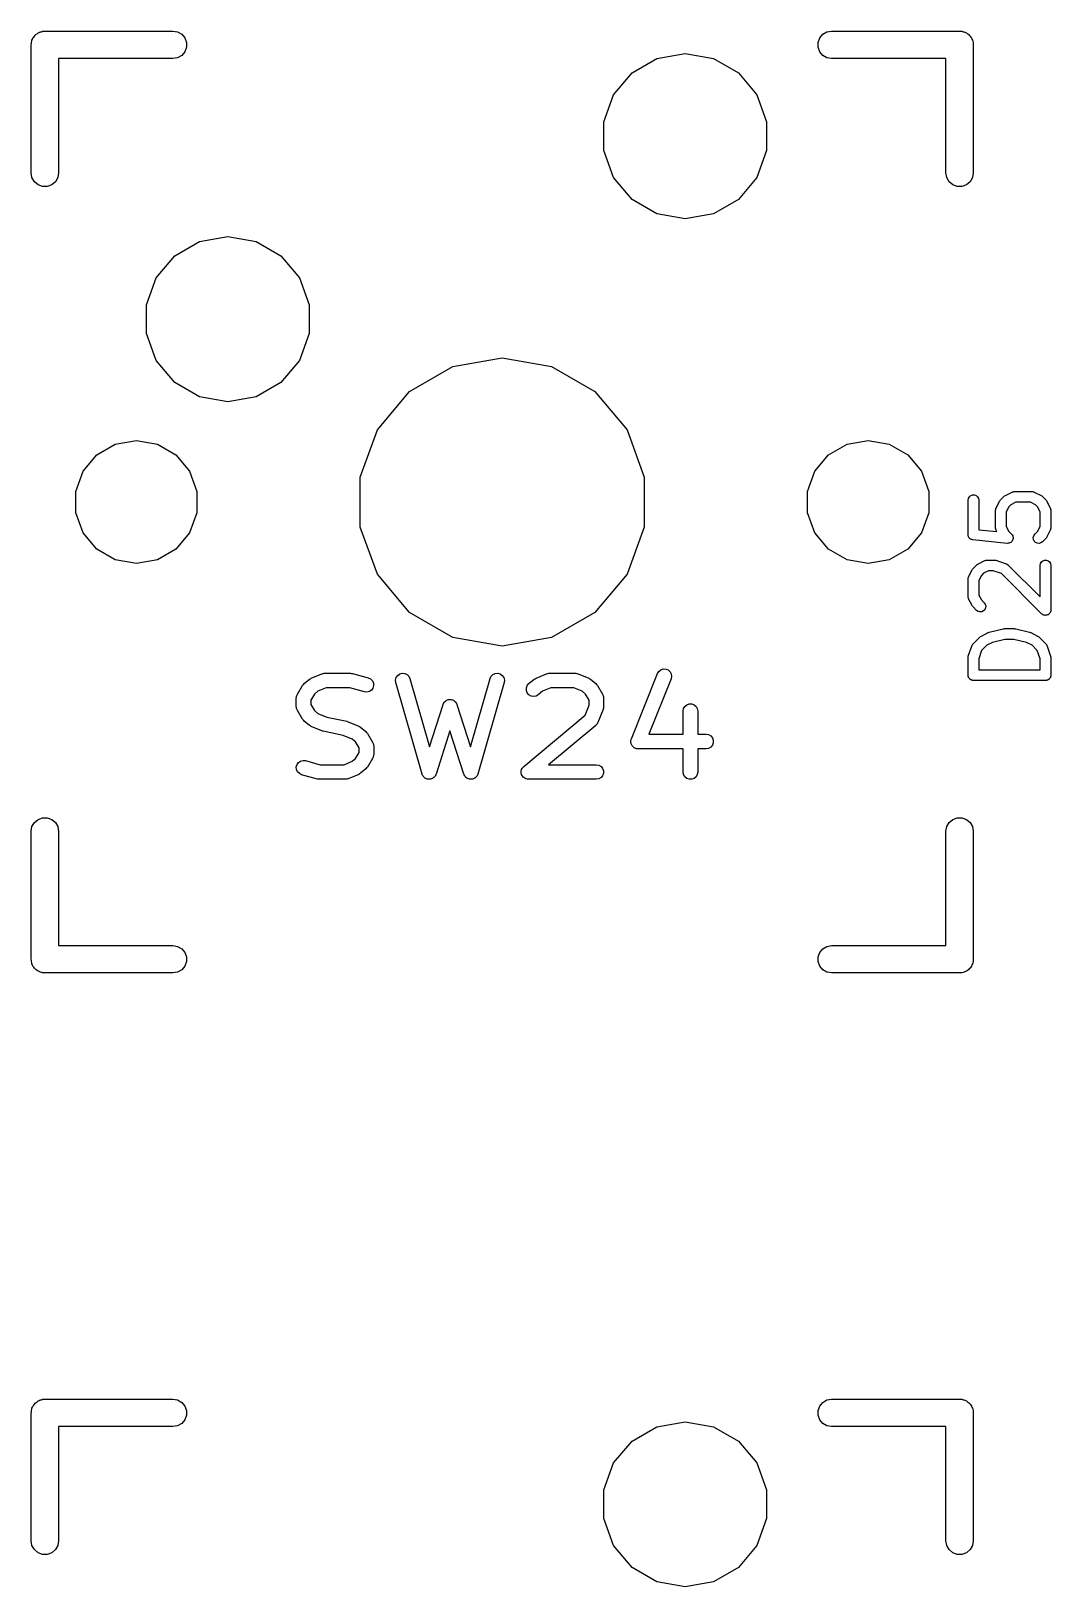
# Model space of a CAD drawing. Extents: x 37 to 154, y -133 to -20.
# Drawn here: x 119.46 to 133.62, y -103.07 to -81.46 of the extents above; entities that cross this region are included whole.
import ezdxf

# ---------------------------------------------------------------- set-up
doc = ezdxf.new("R2010")
doc.units = 0
doc.header["$MEASUREMENT"] = 0
doc.layers.add('BLACK', color=7, linetype='CONTINUOUS')

msp = doc.modelspace()

# ---------------------------------------------------------------- linework, layer by layer
at = {"layer": 'Black'}
for p, q in [((119.634, -81.4624), (119.65, -81.4595)), ((119.65, -81.4595), (121.428, -81.4595)), ((121.428, -81.4595), (121.493, -81.471)), ((130.507, -81.471), (130.572, -81.4595)), ((130.572, -81.4595), (132.35, -81.4595)), ((132.35, -81.4595), (132.366, -81.4624)), ((119.459, -81.65), (119.462, -81.6336)), ((119.459, -83.428), (119.459, -81.65)), ((119.462, -81.6169), (119.468, -81.6013)), ((119.462, -81.6336), (119.462, -81.6169)), ((119.468, -81.6013), (119.471, -81.5848)), ((119.471, -81.5848), (119.479, -81.5704)), ((119.479, -81.5704), (119.485, -81.5547)), ((119.485, -81.5547), (119.496, -81.542)), ((119.496, -81.542), (119.504, -81.5275)), ((119.504, -81.5275), (119.517, -81.5168)), ((119.517, -81.5168), (119.528, -81.5041)), ((119.528, -81.5041), (119.542, -81.4957)), ((119.542, -81.4957), (119.555, -81.485)), ((119.555, -81.485), (119.57, -81.4793)), ((119.57, -81.4793), (119.585, -81.471)), ((119.585, -81.471), (119.601, -81.4681)), ((119.601, -81.4681), (119.617, -81.4624)), ((119.617, -81.4624), (119.634, -81.4624)), ((121.493, -81.471), (121.55, -81.5041)), ((121.55, -81.5041), (121.593, -81.5547)), ((121.593, -81.5547), (121.616, -81.6169)), ((121.616, -81.6169), (121.616, -81.6831)), ((130.384, -81.6169), (130.407, -81.5547)), ((130.384, -81.6831), (130.384, -81.6169)), ((130.407, -81.5547), (130.45, -81.5041)), ((130.45, -81.5041), (130.507, -81.471)), ((132.366, -81.4624), (132.383, -81.4624)), ((132.383, -81.4624), (132.399, -81.4681)), ((132.399, -81.4681), (132.415, -81.471)), ((132.415, -81.471), (132.43, -81.4793)), ((132.43, -81.4793), (132.445, -81.485)), ((132.445, -81.485), (132.458, -81.4957)), ((132.458, -81.4957), (132.472, -81.5041)), ((132.472, -81.5041), (132.483, -81.5168)), ((132.483, -81.5168), (132.496, -81.5275)), ((132.496, -81.5275), (132.504, -81.542)), ((132.504, -81.542), (132.515, -81.5547)), ((132.515, -81.5547), (132.521, -81.5704)), ((132.521, -81.5704), (132.529, -81.5848)), ((132.529, -81.5848), (132.532, -81.6013)), ((132.532, -81.6013), (132.538, -81.6169)), ((132.538, -81.6169), (132.538, -81.6336)), ((132.538, -81.6336), (132.54, -81.65)), ((132.54, -81.65), (132.54, -83.428)), ((121.428, -81.8405), (119.84, -81.8405)), ((119.84, -81.8405), (119.84, -83.428)), ((121.493, -81.829), (121.428, -81.8405)), ((121.55, -81.7959), (121.493, -81.829)), ((121.593, -81.7452), (121.55, -81.7959)), ((121.616, -81.6831), (121.593, -81.7452)), ((127.802, -82.0411), (128.148, -81.8418)), ((128.148, -81.8418), (128.54, -81.7726)), ((128.54, -81.7726), (128.932, -81.8418)), ((128.932, -81.8418), (129.278, -82.0411)), ((130.407, -81.7452), (130.384, -81.6831)), ((130.45, -81.7959), (130.407, -81.7452)), ((130.507, -81.829), (130.45, -81.7959)), ((130.572, -81.8405), (130.507, -81.829)), ((132.159, -81.8405), (130.572, -81.8405)), ((132.159, -83.428), (132.159, -81.8405)), ((127.546, -82.3463), (127.802, -82.0411)), ((129.278, -82.0411), (129.534, -82.3463)), ((127.41, -82.7208), (127.546, -82.3463)), ((129.534, -82.3463), (129.67, -82.7208)), ((127.41, -83.1192), (127.41, -82.7208)), ((129.67, -82.7208), (129.67, -83.1192)), ((127.546, -83.4937), (127.41, -83.1192)), ((129.67, -83.1192), (129.534, -83.4937)), ((119.471, -83.4932), (119.459, -83.428)), ((119.504, -83.5505), (119.471, -83.4932)), ((119.555, -83.593), (119.504, -83.5505)), ((119.617, -83.6156), (119.555, -83.593)), ((119.683, -83.6156), (119.617, -83.6156)), ((119.745, -83.593), (119.683, -83.6156)), ((119.796, -83.5505), (119.745, -83.593)), ((119.829, -83.4932), (119.796, -83.5505)), ((119.84, -83.428), (119.829, -83.4932)), ((127.802, -83.7989), (127.546, -83.4937)), ((129.534, -83.4937), (129.278, -83.7989)), ((132.171, -83.4932), (132.159, -83.428)), ((132.204, -83.5505), (132.171, -83.4932)), ((132.255, -83.593), (132.204, -83.5505)), ((132.317, -83.6156), (132.255, -83.593)), ((132.383, -83.6156), (132.317, -83.6156)), ((132.445, -83.593), (132.383, -83.6156)), ((132.496, -83.5505), (132.445, -83.593)), ((132.529, -83.4932), (132.496, -83.5505)), ((132.54, -83.428), (132.529, -83.4932)), ((128.148, -83.9982), (127.802, -83.7989)), ((129.278, -83.7989), (128.932, -83.9982)), ((128.54, -84.0674), (128.148, -83.9982)), ((128.932, -83.9982), (128.54, -84.0674)), ((121.452, -84.5811), (121.798, -84.3818)), ((121.798, -84.3818), (122.19, -84.3126)), ((122.19, -84.3126), (122.582, -84.3818)), ((122.582, -84.3818), (122.928, -84.5811)), ((121.196, -84.8863), (121.452, -84.5811)), ((122.928, -84.5811), (123.184, -84.8863)), ((121.06, -85.2608), (121.196, -84.8863)), ((123.184, -84.8863), (123.32, -85.2608)), ((121.06, -85.6592), (121.06, -85.2608)), ((123.32, -85.2608), (123.32, -85.6592)), ((121.196, -86.0337), (121.06, -85.6592)), ((123.32, -85.6592), (123.184, -86.0337)), ((121.452, -86.3389), (121.196, -86.0337)), ((123.184, -86.0337), (122.928, -86.3389)), ((124.713, -86.4667), (125.315, -86.1192)), ((125.315, -86.1192), (126, -85.9985)), ((126, -85.9985), (126.685, -86.1192)), ((126.685, -86.1192), (127.287, -86.4667)), ((121.798, -86.5382), (121.452, -86.3389)), ((122.928, -86.3389), (122.582, -86.5382)), ((122.19, -86.6074), (121.798, -86.5382)), ((122.582, -86.5382), (122.19, -86.6074)), ((124.267, -86.9992), (124.713, -86.4667)), ((127.287, -86.4667), (127.733, -86.9992)), ((124.029, -87.6524), (124.267, -86.9992)), ((127.733, -86.9992), (127.971, -87.6524)), ((120.371, -87.3457), (120.628, -87.1974)), ((120.628, -87.1974), (120.92, -87.1458)), ((120.92, -87.1458), (121.212, -87.1974)), ((121.212, -87.1974), (121.469, -87.3457)), ((130.531, -87.3457), (130.788, -87.1974)), ((130.788, -87.1974), (131.08, -87.1458)), ((131.08, -87.1458), (131.372, -87.1974)), ((131.372, -87.1974), (131.629, -87.3457)), ((120.18, -87.5729), (120.371, -87.3457)), ((121.469, -87.3457), (121.66, -87.5729)), ((130.34, -87.5729), (130.531, -87.3457)), ((131.629, -87.3457), (131.82, -87.5729)), ((120.079, -87.8517), (120.18, -87.5729)), ((121.66, -87.5729), (121.761, -87.8517)), ((124.029, -88.3476), (124.029, -87.6524)), ((127.971, -87.6524), (127.971, -88.3476)), ((130.239, -87.8517), (130.34, -87.5729)), ((131.82, -87.5729), (131.921, -87.8517)), ((120.079, -88.1483), (120.079, -87.8517)), ((121.761, -87.8517), (121.761, -88.1483)), ((130.239, -88.1483), (130.239, -87.8517)), ((131.921, -87.8517), (131.921, -88.1483)), ((132.472, -87.9501), (132.485, -87.9275)), ((132.485, -87.9275), (132.505, -87.9108)), ((132.505, -87.9108), (132.529, -87.9019)), ((132.529, -87.9019), (132.555, -87.9019)), ((132.555, -87.9019), (132.58, -87.9108)), ((132.58, -87.9108), (132.6, -87.9275)), ((132.6, -87.9275), (132.613, -87.9501)), ((132.918, -87.9703), (132.966, -87.9227)), ((132.966, -87.9227), (132.975, -87.9158)), ((132.975, -87.9158), (132.985, -87.9086)), ((132.985, -87.9086), (133.08, -87.861)), ((133.08, -87.861), (133.084, -87.8598)), ((133.084, -87.8598), (133.088, -87.8576)), ((133.088, -87.8576), (133.097, -87.8561)), ((133.097, -87.8561), (133.105, -87.8536)), ((133.105, -87.8536), (133.11, -87.8538)), ((133.11, -87.8538), (133.114, -87.8531)), ((133.114, -87.8531), (133.352, -87.8531)), ((133.352, -87.8531), (133.356, -87.8538)), ((133.356, -87.8538), (133.36, -87.8536)), ((133.36, -87.8536), (133.369, -87.8561)), ((133.369, -87.8561), (133.378, -87.8576)), ((133.378, -87.8576), (133.381, -87.8598)), ((133.381, -87.8598), (133.385, -87.861)), ((133.385, -87.861), (133.481, -87.9086)), ((133.481, -87.9086), (133.49, -87.9158)), ((133.49, -87.9158), (133.5, -87.9227)), ((133.5, -87.9227), (133.548, -87.9703)), ((120.18, -88.4271), (120.079, -88.1483)), ((121.761, -88.1483), (121.66, -88.4271)), ((130.34, -88.4271), (130.239, -88.1483)), ((131.921, -88.1483), (131.82, -88.4271)), ((132.467, -87.9757), (132.472, -87.9501)), ((132.467, -88.4519), (132.467, -87.9757)), ((132.613, -87.9501), (132.617, -87.9757)), ((132.617, -87.9757), (132.617, -88.384)), ((132.848, -88.1186), (132.849, -88.1143)), ((132.848, -88.3567), (132.848, -88.1186)), ((132.849, -88.11), (132.851, -88.1016)), ((132.849, -88.1143), (132.849, -88.11)), ((132.851, -88.1016), (132.853, -88.0929)), ((132.853, -88.0929), (132.855, -88.0892)), ((132.855, -88.0892), (132.856, -88.085)), ((132.856, -88.085), (132.904, -87.9898)), ((132.904, -87.9898), (132.911, -87.9801)), ((132.911, -87.9801), (132.918, -87.9703)), ((133.033, -88.0678), (132.998, -88.1363)), ((132.998, -88.1363), (132.998, -88.339)), ((133.063, -88.0374), (133.033, -88.0678)), ((133.132, -88.0031), (133.063, -88.0374)), ((133.334, -88.0031), (133.132, -88.0031)), ((133.403, -88.0374), (133.334, -88.0031)), ((133.433, -88.0678), (133.403, -88.0374)), ((133.467, -88.1363), (133.433, -88.0678)), ((133.467, -88.339), (133.467, -88.1363)), ((133.548, -87.9703), (133.555, -87.9801)), ((133.555, -87.9801), (133.562, -87.9898)), ((133.562, -87.9898), (133.609, -88.085)), ((133.609, -88.085), (133.611, -88.0892)), ((133.611, -88.0892), (133.613, -88.0929)), ((133.613, -88.0929), (133.614, -88.1016)), ((133.614, -88.1016), (133.617, -88.11)), ((133.617, -88.11), (133.617, -88.1143)), ((133.617, -88.1143), (133.617, -88.1186)), ((133.617, -88.1186), (133.617, -88.3567)), ((124.267, -89.0008), (124.029, -88.3476)), ((127.971, -88.3476), (127.733, -89.0008)), ((132.849, -88.3609), (132.848, -88.3567)), ((132.849, -88.3652), (132.849, -88.3609)), ((132.851, -88.3737), (132.849, -88.3652)), ((132.853, -88.3823), (132.851, -88.3737)), ((132.998, -88.339), (133.033, -88.4075)), ((133.433, -88.4075), (133.467, -88.339)), ((133.614, -88.3737), (133.613, -88.3823)), ((133.617, -88.3652), (133.614, -88.3737)), ((133.617, -88.3567), (133.617, -88.3609)), ((133.617, -88.3609), (133.617, -88.3652)), ((120.371, -88.6543), (120.18, -88.4271)), ((121.66, -88.4271), (121.469, -88.6543)), ((130.531, -88.6543), (130.34, -88.4271)), ((131.82, -88.4271), (131.629, -88.6543)), ((132.468, -88.4547), (132.467, -88.4519)), ((132.468, -88.4575), (132.468, -88.4547)), ((132.47, -88.4675), (132.468, -88.4575)), ((132.472, -88.4776), (132.47, -88.4675)), ((132.473, -88.48), (132.472, -88.4776)), ((132.474, -88.4828), (132.473, -88.48)), ((132.48, -88.4912), (132.474, -88.4828)), ((132.485, -88.5001), (132.48, -88.4912)), ((132.487, -88.5019), (132.485, -88.5001)), ((132.489, -88.5043), (132.487, -88.5019)), ((132.497, -88.5103), (132.489, -88.5043)), ((132.505, -88.5169), (132.497, -88.5103)), ((132.508, -88.5178), (132.505, -88.5169)), ((132.51, -88.5195), (132.508, -88.5178)), ((132.52, -88.5223), (132.51, -88.5195)), ((132.529, -88.5258), (132.52, -88.5223)), ((132.532, -88.5258), (132.529, -88.5258)), ((132.535, -88.5265), (132.532, -88.5258)), ((133.011, -88.5742), (132.535, -88.5265)), ((132.617, -88.384), (132.866, -88.4089)), ((132.855, -88.3861), (132.853, -88.3823)), ((132.856, -88.3902), (132.855, -88.3861)), ((132.866, -88.4089), (132.856, -88.3902)), ((133.012, -88.5741), (133.011, -88.5742)), ((133.024, -88.5731), (133.012, -88.5742)), ((133.012, -88.5742), (133.012, -88.5741)), ((133.037, -88.5722), (133.024, -88.5731)), ((133.033, -88.4075), (133.072, -88.4465)), ((133.038, -88.572), (133.037, -88.5722)), ((133.049, -88.5667), (133.038, -88.572)), ((133.038, -88.572), (133.038, -88.572)), ((133.061, -88.5615), (133.049, -88.5667)), ((133.062, -88.561), (133.061, -88.5612)), ((133.061, -88.5612), (133.061, -88.5615)), ((133.07, -88.5521), (133.062, -88.561)), ((133.079, -88.5433), (133.07, -88.5521)), ((133.072, -88.4465), (133.072, -88.4469)), ((133.072, -88.4469), (133.072, -88.4472)), ((133.072, -88.4472), (133.079, -88.4576)), ((133.079, -88.4576), (133.087, -88.4678)), ((133.08, -88.5429), (133.079, -88.5433)), ((133.085, -88.5312), (133.08, -88.5425)), ((133.08, -88.5425), (133.08, -88.5429)), ((133.091, -88.5198), (133.085, -88.5312)), ((133.087, -88.4678), (133.087, -88.4683)), ((133.087, -88.4683), (133.087, -88.4687)), ((133.087, -88.4687), (133.09, -88.4809)), ((133.09, -88.4809), (133.093, -88.493)), ((133.092, -88.5065), (133.091, -88.5189)), ((133.091, -88.5189), (133.091, -88.5194)), ((133.091, -88.5194), (133.091, -88.5198)), ((133.093, -88.4939), (133.092, -88.5065)), ((133.093, -88.493), (133.093, -88.4935)), ((133.093, -88.4935), (133.093, -88.4939)), ((133.372, -88.493), (133.379, -88.4678)), ((133.375, -88.5189), (133.372, -88.493)), ((133.386, -88.5425), (133.375, -88.5189)), ((133.379, -88.4678), (133.394, -88.4465)), ((133.404, -88.561), (133.386, -88.5425)), ((133.394, -88.4465), (133.433, -88.4075)), ((133.428, -88.572), (133.404, -88.561)), ((133.454, -88.5742), (133.428, -88.572)), ((133.479, -88.5675), (133.454, -88.5742)), ((133.5, -88.5526), (133.479, -88.5675)), ((133.548, -88.5049), (133.5, -88.5526)), ((133.555, -88.4951), (133.548, -88.5049)), ((133.562, -88.4854), (133.555, -88.4951)), ((133.609, -88.3902), (133.562, -88.4854)), ((133.611, -88.3861), (133.609, -88.3902)), ((133.613, -88.3823), (133.611, -88.3861)), ((120.628, -88.8026), (120.371, -88.6543)), ((120.92, -88.8541), (120.628, -88.8026)), ((121.212, -88.8026), (120.92, -88.8541)), ((121.469, -88.6543), (121.212, -88.8026)), ((130.788, -88.8026), (130.531, -88.6543)), ((131.08, -88.8541), (130.788, -88.8026)), ((131.372, -88.8026), (131.08, -88.8541)), ((131.629, -88.6543), (131.372, -88.8026)), ((132.716, -88.8085), (132.724, -88.806)), ((132.724, -88.806), (132.729, -88.8062)), ((132.729, -88.8062), (132.733, -88.8055)), ((132.733, -88.8055), (132.828, -88.8055)), ((132.828, -88.8055), (132.84, -88.8076)), ((133.505, -88.8155), (133.529, -88.8066)), ((133.529, -88.8066), (133.555, -88.8066)), ((133.555, -88.8066), (133.58, -88.8155)), ((124.713, -89.5332), (124.267, -89.0008)), ((127.733, -89.0008), (127.287, -89.5332)), ((132.475, -89.0374), (132.523, -88.9422)), ((132.523, -88.9422), (132.53, -88.9325)), ((132.53, -88.9325), (132.537, -88.9227)), ((132.537, -88.9227), (132.585, -88.8751)), ((132.585, -88.8751), (132.594, -88.8682)), ((132.594, -88.8682), (132.604, -88.861)), ((132.604, -88.861), (132.699, -88.8134)), ((132.652, -89.0201), (132.617, -89.0887)), ((132.682, -88.9897), (132.652, -89.0201)), ((132.751, -88.9555), (132.682, -88.9897)), ((132.699, -88.8134), (132.703, -88.8122)), ((132.703, -88.8122), (132.707, -88.81)), ((132.707, -88.81), (132.716, -88.8085)), ((132.816, -88.9555), (132.751, -88.9555)), ((132.93, -88.9936), (132.816, -88.9555)), ((132.84, -88.8076), (132.852, -88.8093)), ((132.852, -88.8093), (132.995, -88.8569)), ((133.489, -89.5526), (132.93, -88.9936)), ((132.995, -88.8569), (132.998, -88.859)), ((132.998, -88.859), (133.003, -88.8601)), ((133.003, -88.8601), (133.01, -88.8652)), ((133.01, -88.8652), (133.018, -88.8693)), ((133.018, -88.8693), (133.02, -88.8726)), ((133.02, -88.8726), (133.024, -88.8751)), ((133.024, -88.8751), (133.467, -89.3185)), ((133.467, -88.8805), (133.472, -88.8548)), ((133.467, -89.3185), (133.467, -88.8805)), ((133.472, -88.8548), (133.485, -88.8323)), ((133.485, -88.8323), (133.505, -88.8155)), ((133.58, -88.8155), (133.6, -88.8323)), ((133.6, -88.8323), (133.613, -88.8548)), ((133.613, -88.8548), (133.617, -88.8805)), ((133.617, -88.8805), (133.617, -89.4995)), ((132.467, -89.071), (132.468, -89.0667)), ((132.467, -89.309), (132.467, -89.071)), ((132.468, -89.0624), (132.47, -89.054)), ((132.468, -89.0667), (132.468, -89.0624)), ((132.47, -89.054), (132.472, -89.0453)), ((132.472, -89.0453), (132.474, -89.0416)), ((132.474, -89.0416), (132.475, -89.0374)), ((132.617, -89.0887), (132.617, -89.2913)), ((132.468, -89.3133), (132.467, -89.309)), ((132.468, -89.3176), (132.468, -89.3133)), ((132.47, -89.326), (132.468, -89.3176)), ((132.472, -89.3347), (132.47, -89.326)), ((132.474, -89.3384), (132.472, -89.3347)), ((132.475, -89.3426), (132.474, -89.3384)), ((132.523, -89.4378), (132.475, -89.3426)), ((132.53, -89.4475), (132.523, -89.4378)), ((132.537, -89.4573), (132.53, -89.4475)), ((132.617, -89.2913), (132.652, -89.3599)), ((132.652, -89.3599), (132.691, -89.3989)), ((132.691, -89.3989), (132.706, -89.4202)), ((132.706, -89.4202), (132.712, -89.4454)), ((132.712, -89.4454), (132.71, -89.4713)), ((125.315, -89.8808), (124.713, -89.5332)), ((127.287, -89.5332), (126.685, -89.8808)), ((132.585, -89.5049), (132.537, -89.4573)), ((132.606, -89.5199), (132.585, -89.5049)), ((132.631, -89.5266), (132.606, -89.5199)), ((132.657, -89.5243), (132.631, -89.5266)), ((132.681, -89.5133), (132.657, -89.5243)), ((132.699, -89.4949), (132.681, -89.5133)), ((132.71, -89.4713), (132.699, -89.4949)), ((133.497, -89.5582), (133.489, -89.5526)), ((133.505, -89.5645), (133.497, -89.5582)), ((133.508, -89.5656), (133.505, -89.5645)), ((133.511, -89.5675), (133.508, -89.5656)), ((133.52, -89.57), (133.511, -89.5675)), ((133.529, -89.5734), (133.52, -89.57)), ((133.533, -89.5734), (133.529, -89.5734)), ((133.536, -89.5742), (133.533, -89.5734)), ((133.546, -89.5734), (133.536, -89.5742)), ((133.555, -89.5734), (133.546, -89.5734)), ((133.559, -89.5723), (133.555, -89.5734)), ((133.562, -89.572), (133.559, -89.5723)), ((133.571, -89.5678), (133.562, -89.572)), ((133.58, -89.5645), (133.571, -89.5678)), ((133.582, -89.5624), (133.58, -89.5645)), ((133.585, -89.561), (133.582, -89.5624)), ((133.592, -89.554), (133.585, -89.561)), ((133.6, -89.5477), (133.592, -89.554)), ((133.601, -89.5449), (133.6, -89.5477)), ((133.604, -89.5425), (133.601, -89.5449)), ((133.608, -89.5337), (133.604, -89.5425)), ((133.613, -89.5252), (133.608, -89.5337)), ((133.615, -89.5189), (133.613, -89.5219)), ((133.613, -89.5219), (133.613, -89.5252)), ((133.616, -89.5092), (133.615, -89.5189)), ((133.617, -89.4995), (133.616, -89.5092)), ((126, -90.0015), (125.315, -89.8808)), ((126.685, -89.8808), (126, -90.0015)), ((132.537, -89.9703), (132.632, -89.8751)), ((132.632, -89.8751), (132.642, -89.8682)), ((132.642, -89.8682), (132.652, -89.861)), ((132.652, -89.861), (132.747, -89.8134)), ((132.747, -89.8134), (132.755, -89.8111)), ((132.755, -89.8111), (132.762, -89.8077)), ((132.762, -89.8077), (132.953, -89.7601)), ((132.953, -89.7601), (132.962, -89.7595)), ((132.962, -89.7595), (132.971, -89.7579)), ((132.971, -89.7579), (133.114, -89.7579)), ((133.114, -89.7579), (133.123, -89.7595)), ((133.123, -89.7595), (133.132, -89.7601)), ((133.132, -89.7601), (133.322, -89.8077)), ((133.322, -89.8077), (133.33, -89.8111)), ((133.33, -89.8111), (133.338, -89.8134)), ((133.338, -89.8134), (133.433, -89.861)), ((133.433, -89.861), (133.443, -89.8682)), ((133.443, -89.8682), (133.453, -89.8751)), ((133.453, -89.8751), (133.548, -89.9703)), ((132.471, -90.1425), (132.519, -89.9996)), ((132.519, -89.9996), (132.521, -89.9958)), ((132.521, -89.9958), (132.522, -89.9916)), ((132.522, -89.9916), (132.527, -89.9844)), ((132.527, -89.9844), (132.531, -89.9767)), ((132.531, -89.9767), (132.534, -89.9738)), ((132.534, -89.9738), (132.537, -89.9703)), ((132.656, -90.0638), (132.617, -90.1784)), ((132.73, -89.9897), (132.656, -90.0638)), ((132.807, -89.9512), (132.73, -89.9897)), ((132.98, -89.9079), (132.807, -89.9512)), ((133.105, -89.9079), (132.98, -89.9079)), ((133.278, -89.9512), (133.105, -89.9079)), ((133.355, -89.9897), (133.278, -89.9512)), ((133.429, -90.0638), (133.355, -89.9897)), ((133.467, -90.1784), (133.429, -90.0638)), ((133.548, -89.9703), (133.55, -89.9738)), ((133.55, -89.9738), (133.554, -89.9767)), ((133.554, -89.9767), (133.558, -89.9844)), ((133.558, -89.9844), (133.563, -89.9916)), ((133.563, -89.9916), (133.564, -89.9958)), ((133.564, -89.9958), (133.566, -89.9996)), ((133.566, -89.9996), (133.614, -90.1425)), ((128.202, -90.3295), (128.235, -90.3185)), ((128.235, -90.3185), (128.27, -90.3196)), ((132.467, -90.1662), (132.469, -90.1543)), ((132.467, -90.4043), (132.467, -90.1662)), ((132.469, -90.1543), (132.471, -90.1425)), ((132.617, -90.1784), (132.617, -90.3293)), ((133.467, -90.3293), (133.467, -90.1784)), ((133.614, -90.1425), (133.615, -90.1543)), ((133.615, -90.1543), (133.617, -90.1662)), ((133.617, -90.1662), (133.617, -90.4043)), ((123.228, -90.5482), (123.239, -90.5354)), ((123.239, -90.5354), (123.25, -90.5224)), ((123.25, -90.5224), (123.322, -90.4619)), ((123.322, -90.4619), (123.336, -90.4544)), ((123.336, -90.4544), (123.348, -90.4462)), ((123.348, -90.4462), (123.493, -90.3857)), ((123.493, -90.3857), (123.496, -90.3852)), ((123.496, -90.3852), (123.498, -90.3841)), ((123.498, -90.3841), (123.513, -90.3814)), ((123.513, -90.3814), (123.528, -90.378)), ((123.528, -90.378), (123.53, -90.3783)), ((123.53, -90.3783), (123.533, -90.3779)), ((123.533, -90.3779), (123.895, -90.3779)), ((123.895, -90.3779), (123.909, -90.3803)), ((123.909, -90.3803), (123.923, -90.3816)), ((123.923, -90.3816), (124.14, -90.4421)), ((124.14, -90.4421), (124.172, -90.4573)), ((124.172, -90.4573), (124.197, -90.4825)), ((124.197, -90.4825), (124.212, -90.5146)), ((124.212, -90.5146), (124.214, -90.5498)), ((124.52, -90.4723), (124.528, -90.4381)), ((124.523, -90.5074), (124.52, -90.4723)), ((124.886, -91.7774), (124.523, -90.5074)), ((124.528, -90.4381), (124.548, -90.4089)), ((124.548, -90.4089), (124.577, -90.3882)), ((124.577, -90.3882), (124.611, -90.3785)), ((124.611, -90.3785), (124.646, -90.381)), ((124.646, -90.381), (124.678, -90.3953)), ((124.678, -90.3953), (124.703, -90.4199)), ((124.703, -90.4199), (124.719, -90.4516)), ((124.719, -90.4516), (124.99, -91.399)), ((125.559, -91.399), (125.83, -90.4516)), ((126.025, -90.5074), (125.662, -91.7774)), ((125.83, -90.4516), (125.845, -90.4199)), ((125.845, -90.4199), (125.871, -90.3953)), ((125.871, -90.3953), (125.903, -90.381)), ((125.903, -90.381), (125.938, -90.3785)), ((125.938, -90.3785), (125.972, -90.3882)), ((125.972, -90.3882), (126, -90.4089)), ((126, -90.4089), (126.02, -90.4381)), ((126.02, -90.4381), (126.029, -90.4723)), ((126.029, -90.4723), (126.025, -90.5074)), ((126.348, -90.5494), (126.37, -90.5224)), ((126.37, -90.5224), (126.443, -90.4619)), ((126.443, -90.4619), (126.456, -90.4544)), ((126.456, -90.4544), (126.469, -90.4462)), ((126.469, -90.4462), (126.614, -90.3857)), ((126.614, -90.3857), (126.616, -90.3852)), ((126.616, -90.3852), (126.618, -90.3841)), ((126.618, -90.3841), (126.634, -90.3814)), ((126.634, -90.3814), (126.648, -90.378)), ((126.648, -90.378), (126.651, -90.3783)), ((126.651, -90.3783), (126.653, -90.3779)), ((126.653, -90.3779), (127.016, -90.3779)), ((127.016, -90.3779), (127.018, -90.3783)), ((127.018, -90.3783), (127.021, -90.378)), ((127.021, -90.378), (127.036, -90.3814)), ((127.036, -90.3814), (127.051, -90.3841)), ((127.051, -90.3841), (127.053, -90.3852)), ((127.053, -90.3852), (127.055, -90.3857)), ((127.055, -90.3857), (127.2, -90.4462)), ((127.2, -90.4462), (127.213, -90.4544)), ((127.213, -90.4544), (127.226, -90.4619)), ((127.226, -90.4619), (127.299, -90.5224)), ((127.299, -90.5224), (127.31, -90.5354)), ((127.31, -90.5354), (127.321, -90.5482)), ((127.793, -91.2885), (128.155, -90.3813)), ((128.344, -90.4568), (128.037, -91.2246)), ((128.155, -90.3813), (128.174, -90.3513)), ((128.174, -90.3513), (128.202, -90.3295)), ((128.27, -90.3196), (128.303, -90.3327)), ((128.303, -90.3327), (128.33, -90.3562)), ((128.33, -90.3562), (128.346, -90.3873)), ((128.351, -90.4222), (128.344, -90.4568)), ((128.346, -90.3873), (128.351, -90.4222)), ((132.469, -90.4107), (132.467, -90.4043)), ((132.469, -90.4173), (132.469, -90.4107)), ((132.471, -90.4235), (132.469, -90.4173)), ((132.472, -90.4299), (132.471, -90.4235)), ((132.475, -90.4356), (132.472, -90.4299)), ((132.477, -90.4418), (132.475, -90.4356)), ((132.482, -90.4468), (132.477, -90.4418)), ((132.485, -90.4525), (132.482, -90.4468)), ((132.49, -90.4567), (132.485, -90.4525)), ((132.494, -90.4617), (132.49, -90.4567)), ((132.5, -90.465), (132.494, -90.4617)), ((132.505, -90.4692), (132.5, -90.465)), ((132.511, -90.4715), (132.505, -90.4692)), ((132.517, -90.4748), (132.511, -90.4715)), ((132.523, -90.4759), (132.517, -90.4748)), ((132.529, -90.4781), (132.523, -90.4759)), ((132.536, -90.4781), (132.529, -90.4781)), ((132.542, -90.4793), (132.536, -90.4781)), ((133.542, -90.4793), (132.542, -90.4793)), ((132.617, -90.3293), (133.467, -90.3293)), ((133.549, -90.4781), (133.542, -90.4793)), ((133.555, -90.4781), (133.549, -90.4781)), ((133.562, -90.4759), (133.555, -90.4781)), ((133.568, -90.4748), (133.562, -90.4759)), ((133.574, -90.4715), (133.568, -90.4748)), ((133.58, -90.4692), (133.574, -90.4715)), ((133.585, -90.465), (133.58, -90.4692)), ((133.591, -90.4617), (133.585, -90.465)), ((133.595, -90.4567), (133.591, -90.4617)), ((133.6, -90.4525), (133.595, -90.4567)), ((133.603, -90.4468), (133.6, -90.4525)), ((133.607, -90.4418), (133.603, -90.4468)), ((133.61, -90.4356), (133.607, -90.4418)), ((133.613, -90.4299), (133.61, -90.4356)), ((133.614, -90.4235), (133.613, -90.4299)), ((133.616, -90.4173), (133.614, -90.4235)), ((133.617, -90.4043), (133.616, -90.4107)), ((133.616, -90.4107), (133.616, -90.4173)), ((123.141, -90.7214), (123.142, -90.7118)), ((123.141, -90.8424), (123.141, -90.7214)), ((123.142, -90.7118), (123.143, -90.7021)), ((123.143, -90.7021), (123.145, -90.6946)), ((123.145, -90.6946), (123.147, -90.6867)), ((123.147, -90.6867), (123.152, -90.6782)), ((123.152, -90.6782), (123.155, -90.6692)), ((123.155, -90.6692), (123.228, -90.5482)), ((123.393, -90.6675), (123.344, -90.7496)), ((123.344, -90.7496), (123.344, -90.8142)), ((123.441, -90.6279), (123.393, -90.6675)), ((123.553, -90.5811), (123.441, -90.6279)), ((123.882, -90.5811), (123.553, -90.5811)), ((124.086, -90.6379), (123.882, -90.5811)), ((124.121, -90.6413), (124.086, -90.6379)), ((124.155, -90.6325), (124.121, -90.6413)), ((124.184, -90.6125), (124.155, -90.6325)), ((124.205, -90.5838), (124.184, -90.6125)), ((124.214, -90.5498), (124.205, -90.5838)), ((125.227, -90.7525), (125.24, -90.7483)), ((125.24, -90.7483), (125.253, -90.7431)), ((125.253, -90.7431), (125.257, -90.7429)), ((125.257, -90.7429), (125.261, -90.7417)), ((125.261, -90.7417), (125.274, -90.7422)), ((125.274, -90.7422), (125.288, -90.7417)), ((125.288, -90.7417), (125.292, -90.7429)), ((125.292, -90.7429), (125.296, -90.7431)), ((125.296, -90.7431), (125.309, -90.7483)), ((125.309, -90.7483), (125.322, -90.7525)), ((126.335, -90.5825), (126.348, -90.5494)), ((126.335, -90.6178), (126.335, -90.5825)), ((126.347, -90.651), (126.335, -90.6178)), ((126.37, -90.6781), (126.347, -90.651)), ((126.4, -90.6958), (126.37, -90.6781)), ((126.435, -90.7021), (126.4, -90.6958)), ((126.47, -90.6961), (126.435, -90.7021)), ((126.5, -90.6785), (126.47, -90.6961)), ((126.561, -90.6279), (126.5, -90.6785)), ((126.673, -90.5811), (126.561, -90.6279)), ((126.996, -90.5811), (126.673, -90.5811)), ((127.108, -90.6279), (126.996, -90.5811)), ((127.155, -90.6675), (127.108, -90.6279)), ((127.205, -90.7496), (127.155, -90.6675)), ((127.205, -90.8228), (127.205, -90.7496)), ((127.321, -90.5482), (127.393, -90.6692)), ((127.393, -90.6692), (127.397, -90.6782)), ((127.397, -90.6782), (127.402, -90.6867)), ((127.402, -90.6867), (127.403, -90.6946)), ((127.403, -90.6946), (127.406, -90.7021)), ((127.406, -90.7021), (127.406, -90.7118)), ((127.406, -90.7118), (127.408, -90.7214)), ((127.408, -90.7214), (127.408, -90.8424)), ((123.142, -90.852), (123.141, -90.8424)), ((123.143, -90.8617), (123.142, -90.852)), ((123.145, -90.8692), (123.143, -90.8617)), ((123.147, -90.8771), (123.145, -90.8692)), ((123.152, -90.8856), (123.147, -90.8771)), ((123.155, -90.8947), (123.152, -90.8856)), ((123.228, -91.0156), (123.155, -90.8947)), ((123.344, -90.8142), (123.393, -90.8963)), ((123.393, -90.8963), (123.441, -90.9359)), ((123.441, -90.9359), (123.563, -90.9868)), ((124.99, -91.399), (125.178, -90.8114)), ((125.178, -90.8114), (125.179, -90.8078)), ((125.179, -90.8078), (125.18, -90.8039)), ((125.18, -90.8039), (125.188, -90.7923)), ((125.188, -90.7923), (125.194, -90.7802)), ((125.194, -90.7802), (125.197, -90.7775)), ((125.197, -90.7775), (125.199, -90.7741)), ((125.199, -90.7741), (125.21, -90.7657)), ((125.21, -90.7657), (125.22, -90.7565)), ((125.22, -90.7565), (125.224, -90.7549)), ((125.224, -90.7549), (125.227, -90.7525)), ((125.322, -90.7525), (125.325, -90.7549)), ((125.325, -90.7549), (125.329, -90.7565)), ((125.329, -90.7565), (125.339, -90.7657)), ((125.339, -90.7657), (125.349, -90.7741)), ((125.349, -90.7741), (125.352, -90.7775)), ((125.352, -90.7775), (125.355, -90.7802)), ((125.355, -90.7802), (125.361, -90.7923)), ((125.361, -90.7923), (125.368, -90.8039)), ((125.368, -90.8039), (125.369, -90.8078)), ((125.369, -90.8078), (125.371, -90.8114)), ((125.371, -90.8114), (125.559, -91.399)), ((126.298, -91.6715), (127.149, -90.9622)), ((127.149, -90.9622), (127.205, -90.8228)), ((127.401, -90.8801), (127.328, -91.0615)), ((127.402, -90.8771), (127.401, -90.8785)), ((127.401, -90.8785), (127.401, -90.8801)), ((127.405, -90.8613), (127.402, -90.8771)), ((127.408, -90.8456), (127.405, -90.8613)), ((127.408, -90.8424), (127.408, -90.844)), ((127.408, -90.844), (127.408, -90.8456)), ((128.511, -90.9029), (128.517, -90.8681)), ((128.511, -91.2246), (128.511, -90.9029)), ((128.517, -90.8681), (128.535, -90.8375)), ((128.535, -90.8375), (128.562, -90.8149)), ((128.562, -90.8149), (128.595, -90.8028)), ((128.595, -90.8028), (128.63, -90.8028)), ((128.63, -90.8028), (128.663, -90.8149)), ((128.663, -90.8149), (128.69, -90.8375)), ((128.69, -90.8375), (128.708, -90.8681)), ((128.708, -90.8681), (128.714, -90.9029)), ((128.714, -90.9029), (128.714, -91.2246)), ((123.239, -91.0284), (123.228, -91.0156)), ((123.25, -91.0414), (123.239, -91.0284)), ((123.322, -91.1019), (123.25, -91.0414)), ((123.336, -91.1094), (123.322, -91.1019)), ((123.348, -91.1176), (123.336, -91.1094)), ((123.493, -91.1781), (123.348, -91.1176)), ((123.503, -91.1802), (123.493, -91.1781)), ((123.512, -91.1837), (123.503, -91.1802)), ((123.563, -90.9868), (123.844, -91.0453)), ((123.844, -91.0453), (123.853, -91.0489)), ((123.853, -91.0489), (123.862, -91.051)), ((123.862, -91.051), (124.007, -91.1115)), ((124.007, -91.1115), (124.02, -91.1196)), ((124.02, -91.1196), (124.033, -91.1272)), ((124.033, -91.1272), (124.106, -91.1877)), ((125.274, -91.1757), (125.081, -91.7805)), ((125.468, -91.7805), (125.274, -91.1757)), ((127.299, -91.1019), (126.643, -91.6479)), ((127.304, -91.0962), (127.299, -91.1019)), ((127.309, -91.0915), (127.304, -91.0962)), ((127.315, -91.0828), (127.309, -91.0915)), ((127.322, -91.0749), (127.315, -91.0828)), ((127.324, -91.0679), (127.322, -91.0749)), ((127.328, -91.0615), (127.324, -91.0679)), ((123.793, -91.2423), (123.512, -91.1837)), ((123.915, -91.2931), (123.793, -91.2423)), ((123.962, -91.3327), (123.915, -91.2931)), ((124.012, -91.4148), (123.962, -91.3327)), ((124.106, -91.1877), (124.117, -91.2006)), ((124.117, -91.2006), (124.128, -91.2134)), ((124.128, -91.2134), (124.2, -91.3344)), ((124.2, -91.3344), (124.204, -91.3435)), ((124.204, -91.3435), (124.209, -91.3519)), ((124.209, -91.3519), (124.21, -91.3598)), ((124.21, -91.3598), (124.213, -91.3673)), ((124.213, -91.3673), (124.213, -91.3771)), ((124.213, -91.3771), (124.215, -91.3867)), ((124.215, -91.3867), (124.215, -91.5076)), ((127.785, -91.323), (127.787, -91.3158)), ((127.787, -91.3334), (127.785, -91.323)), ((127.787, -91.3085), (127.79, -91.2987)), ((127.787, -91.3158), (127.787, -91.3085)), ((127.787, -91.3438), (127.787, -91.3334)), ((127.789, -91.3507), (127.787, -91.3438)), ((127.79, -91.3579), (127.789, -91.3507)), ((127.79, -91.2987), (127.793, -91.2885)), ((127.795, -91.3672), (127.79, -91.3579)), ((127.799, -91.377), (127.795, -91.3672)), ((127.804, -91.3826), (127.799, -91.377)), ((127.807, -91.389), (127.804, -91.3826)), ((127.815, -91.396), (127.807, -91.389)), ((127.822, -91.404), (127.815, -91.396)), ((128.037, -91.2246), (128.511, -91.2246)), ((128.714, -91.2246), (128.83, -91.2246)), ((128.83, -91.2246), (128.865, -91.2307)), ((128.865, -91.2307), (128.896, -91.2484)), ((128.896, -91.2484), (128.918, -91.2754)), ((128.918, -91.377), (128.896, -91.404)), ((128.918, -91.2754), (128.93, -91.3085)), ((128.93, -91.3438), (128.918, -91.377)), ((128.93, -91.3085), (128.93, -91.3438)), ((123.171, -91.6166), (123.2, -91.5966)), ((123.2, -91.5966), (123.234, -91.5878)), ((123.234, -91.5878), (123.269, -91.5912)), ((123.269, -91.5912), (123.474, -91.6479)), ((123.803, -91.6479), (123.915, -91.6012)), ((123.915, -91.6012), (123.962, -91.5615)), ((123.962, -91.5615), (124.012, -91.4795)), ((124.012, -91.4795), (124.012, -91.4148)), ((124.2, -91.5599), (124.128, -91.6808)), ((124.204, -91.5508), (124.2, -91.5599)), ((124.209, -91.5424), (124.204, -91.5508)), ((124.21, -91.5344), (124.209, -91.5424)), ((124.213, -91.5269), (124.21, -91.5344)), ((124.215, -91.5076), (124.213, -91.5172)), ((124.213, -91.5172), (124.213, -91.5269)), ((127.828, -91.4077), (127.822, -91.404)), ((127.833, -91.4125), (127.828, -91.4077)), ((127.843, -91.4164), (127.833, -91.4125)), ((127.852, -91.4217), (127.843, -91.4164)), ((127.859, -91.4229), (127.852, -91.4217)), ((127.866, -91.4256), (127.859, -91.4229)), ((127.877, -91.426), (127.866, -91.4256)), ((127.887, -91.4278), (127.877, -91.426)), ((128.511, -91.4278), (127.887, -91.4278)), ((128.511, -91.7495), (128.511, -91.4278)), ((128.83, -91.4278), (128.714, -91.4278)), ((128.714, -91.4278), (128.714, -91.7495)), ((128.865, -91.4217), (128.83, -91.4278)), ((128.896, -91.404), (128.865, -91.4217)), ((123.141, -91.6793), (123.151, -91.6453)), ((123.144, -91.7144), (123.141, -91.6793)), ((123.159, -91.7466), (123.144, -91.7144)), ((123.151, -91.6453), (123.171, -91.6166)), ((123.183, -91.7717), (123.159, -91.7466)), ((123.215, -91.7869), (123.183, -91.7717)), ((123.433, -91.8474), (123.215, -91.7869)), ((123.474, -91.6479), (123.803, -91.6479)), ((124.007, -91.7828), (123.862, -91.8433)), ((124.02, -91.7746), (124.007, -91.7828)), ((124.033, -91.7671), (124.02, -91.7746)), ((124.106, -91.7066), (124.033, -91.7671)), ((124.117, -91.6937), (124.106, -91.7066)), ((124.128, -91.6808), (124.117, -91.6937)), ((124.889, -91.7825), (124.886, -91.7774)), ((124.89, -91.788), (124.889, -91.7825)), ((124.896, -91.7983), (124.89, -91.788)), ((124.902, -91.8092), (124.896, -91.7983)), ((124.906, -91.8131), (124.902, -91.8092)), ((124.909, -91.8178), (124.906, -91.8131)), ((124.918, -91.8253), (124.909, -91.8178)), ((124.927, -91.8337), (124.918, -91.8253)), ((125.047, -91.8273), (125.038, -91.8354)), ((125.057, -91.8202), (125.047, -91.8273)), ((125.06, -91.8155), (125.057, -91.8202)), ((125.064, -91.8117), (125.06, -91.8155)), ((125.07, -91.801), (125.064, -91.8117)), ((125.077, -91.7909), (125.07, -91.801)), ((125.078, -91.7855), (125.077, -91.7909)), ((125.081, -91.7805), (125.078, -91.7855)), ((125.47, -91.7855), (125.468, -91.7805)), ((125.472, -91.7909), (125.47, -91.7855)), ((125.479, -91.801), (125.472, -91.7909)), ((125.484, -91.8117), (125.479, -91.801)), ((125.488, -91.8155), (125.484, -91.8117)), ((125.492, -91.8202), (125.488, -91.8155)), ((125.501, -91.8273), (125.492, -91.8202)), ((125.51, -91.8354), (125.501, -91.8273)), ((125.63, -91.8253), (125.621, -91.8337)), ((125.64, -91.8178), (125.63, -91.8253)), ((125.643, -91.8131), (125.64, -91.8178)), ((125.647, -91.8092), (125.643, -91.8131)), ((125.652, -91.7983), (125.647, -91.8092)), ((125.659, -91.788), (125.652, -91.7983)), ((125.66, -91.7825), (125.659, -91.788)), ((125.662, -91.7774), (125.66, -91.7825)), ((126.263, -91.7315), (126.269, -91.7151)), ((126.263, -91.7317), (126.263, -91.7315)), ((126.263, -91.7319), (126.263, -91.7317)), ((126.263, -91.7492), (126.263, -91.7319)), ((126.263, -91.7668), (126.263, -91.7492)), ((126.263, -91.767), (126.263, -91.7668)), ((126.263, -91.7672), (126.263, -91.767)), ((126.269, -91.7835), (126.263, -91.7672)), ((126.269, -91.7151), (126.275, -91.6987)), ((126.275, -91.8), (126.269, -91.7835)), ((126.275, -91.6984), (126.286, -91.685)), ((126.275, -91.6986), (126.275, -91.6984)), ((126.275, -91.6987), (126.275, -91.6986)), ((126.275, -91.8002), (126.275, -91.8)), ((126.275, -91.8003), (126.275, -91.8002)), ((126.286, -91.8138), (126.275, -91.8003)), ((126.286, -91.685), (126.298, -91.6717)), ((126.297, -91.8271), (126.286, -91.8138)), ((126.297, -91.8272), (126.297, -91.8271)), ((126.298, -91.8274), (126.297, -91.8272)), ((126.298, -91.6716), (126.298, -91.6715)), ((126.298, -91.6717), (126.298, -91.6716)), ((126.313, -91.8361), (126.298, -91.8274)), ((126.643, -91.6479), (127.306, -91.6479)), ((127.306, -91.6479), (127.341, -91.6541)), ((127.341, -91.6541), (127.372, -91.6717)), ((127.372, -91.8274), (127.341, -91.845)), ((127.372, -91.6717), (127.394, -91.6987)), ((127.394, -91.8003), (127.372, -91.8274)), ((127.394, -91.6987), (127.406, -91.7319)), ((127.406, -91.7672), (127.394, -91.8003)), ((127.406, -91.7319), (127.406, -91.7672)), ((128.517, -91.7843), (128.511, -91.7495)), ((128.535, -91.8148), (128.517, -91.7843)), ((128.562, -91.8375), (128.535, -91.8148)), ((128.69, -91.8148), (128.663, -91.8375)), ((128.708, -91.7843), (128.69, -91.8148)), ((128.714, -91.7495), (128.708, -91.7843)), ((123.446, -91.8487), (123.433, -91.8474)), ((123.46, -91.8511), (123.446, -91.8487)), ((123.823, -91.8511), (123.46, -91.8511)), ((123.825, -91.8507), (123.823, -91.8511)), ((123.828, -91.851), (123.825, -91.8507)), ((123.842, -91.8477), (123.828, -91.851)), ((123.858, -91.845), (123.842, -91.8477)), ((123.86, -91.8438), (123.858, -91.845)), ((123.862, -91.8433), (123.86, -91.8438)), ((124.932, -91.836), (124.927, -91.8337)), ((124.937, -91.8394), (124.932, -91.836)), ((124.948, -91.8431), (124.937, -91.8394)), ((124.959, -91.8481), (124.948, -91.8431)), ((124.965, -91.8485), (124.959, -91.8481)), ((124.97, -91.8502), (124.965, -91.8485)), ((124.982, -91.8497), (124.97, -91.8502)), ((124.995, -91.8506), (124.982, -91.8497)), ((125, -91.849), (124.995, -91.8506)), ((125.006, -91.8488), (125, -91.849)), ((125.017, -91.8442), (125.006, -91.8488)), ((125.028, -91.8409), (125.017, -91.8442)), ((125.033, -91.8376), (125.028, -91.8409)), ((125.038, -91.8354), (125.033, -91.8376)), ((125.516, -91.8376), (125.51, -91.8354)), ((125.52, -91.8409), (125.516, -91.8376)), ((125.532, -91.8442), (125.52, -91.8409)), ((125.543, -91.8488), (125.532, -91.8442)), ((125.549, -91.849), (125.543, -91.8488)), ((125.554, -91.8506), (125.549, -91.849)), ((125.566, -91.8497), (125.554, -91.8506)), ((125.578, -91.8502), (125.566, -91.8497)), ((125.584, -91.8485), (125.578, -91.8502)), ((125.589, -91.8481), (125.584, -91.8485)), ((125.6, -91.8431), (125.589, -91.8481)), ((125.612, -91.8394), (125.6, -91.8431)), ((125.616, -91.836), (125.612, -91.8394)), ((125.621, -91.8337), (125.616, -91.836)), ((126.328, -91.8449), (126.313, -91.8361)), ((126.328, -91.845), (126.328, -91.8449)), ((126.328, -91.8449), (126.328, -91.8449)), ((126.345, -91.8481), (126.328, -91.845)), ((126.363, -91.8511), (126.345, -91.8481)), ((127.306, -91.8511), (126.363, -91.8511)), ((126.363, -91.8511), (126.363, -91.8511)), ((126.363, -91.8511), (126.363, -91.8511)), ((127.341, -91.845), (127.306, -91.8511)), ((128.595, -91.8496), (128.562, -91.8375)), ((128.63, -91.8496), (128.595, -91.8496)), ((128.663, -91.8375), (128.63, -91.8496)), ((119.471, -92.5068), (119.504, -92.4495)), ((119.504, -92.4495), (119.555, -92.407)), ((119.555, -92.407), (119.617, -92.3844)), ((119.617, -92.3844), (119.683, -92.3844)), ((119.683, -92.3844), (119.745, -92.407)), ((119.745, -92.407), (119.796, -92.4495)), ((119.796, -92.4495), (119.829, -92.5068)), ((132.171, -92.5068), (132.204, -92.4495)), ((132.204, -92.4495), (132.255, -92.407)), ((132.255, -92.407), (132.317, -92.3844)), ((132.317, -92.3844), (132.383, -92.3844)), ((132.383, -92.3844), (132.445, -92.407)), ((132.445, -92.407), (132.496, -92.4495)), ((132.496, -92.4495), (132.529, -92.5068)), ((119.459, -92.572), (119.471, -92.5068)), ((119.459, -94.35), (119.459, -92.572)), ((119.829, -92.5068), (119.84, -92.572)), ((119.84, -92.572), (119.84, -94.1595)), ((132.159, -92.572), (132.171, -92.5068)), ((132.159, -94.1595), (132.159, -92.572)), ((132.529, -92.5068), (132.54, -92.572)), ((132.54, -92.572), (132.54, -94.35)), ((119.84, -94.1595), (121.428, -94.1595)), ((121.428, -94.1595), (121.493, -94.171)), ((121.493, -94.171), (121.55, -94.2041)), ((121.55, -94.2041), (121.593, -94.2548)), ((130.407, -94.2548), (130.45, -94.2041)), ((130.45, -94.2041), (130.507, -94.171)), ((130.507, -94.171), (130.572, -94.1595)), ((130.572, -94.1595), (132.159, -94.1595)), ((119.462, -94.3664), (119.459, -94.35)), ((119.462, -94.3831), (119.462, -94.3664)), ((119.468, -94.3987), (119.462, -94.3831)), ((119.471, -94.4152), (119.468, -94.3987)), ((119.479, -94.4296), (119.471, -94.4152)), ((121.593, -94.2548), (121.616, -94.3169)), ((121.616, -94.3831), (121.593, -94.4453)), ((121.616, -94.3169), (121.616, -94.3831)), ((130.384, -94.3169), (130.407, -94.2548)), ((130.384, -94.3831), (130.384, -94.3169)), ((130.407, -94.4453), (130.384, -94.3831)), ((132.529, -94.4152), (132.521, -94.4296)), ((132.532, -94.3987), (132.529, -94.4152)), ((132.538, -94.3831), (132.532, -94.3987)), ((132.54, -94.35), (132.538, -94.3664)), ((132.538, -94.3664), (132.538, -94.3831)), ((119.485, -94.4453), (119.479, -94.4296)), ((119.496, -94.458), (119.485, -94.4453)), ((119.504, -94.4725), (119.496, -94.458)), ((119.517, -94.4832), (119.504, -94.4725)), ((119.528, -94.4959), (119.517, -94.4832)), ((119.542, -94.5043), (119.528, -94.4959)), ((119.555, -94.515), (119.542, -94.5043)), ((119.57, -94.5207), (119.555, -94.515)), ((119.585, -94.529), (119.57, -94.5207)), ((119.601, -94.5319), (119.585, -94.529)), ((119.617, -94.5376), (119.601, -94.5319)), ((119.634, -94.5376), (119.617, -94.5376)), ((119.65, -94.5405), (119.634, -94.5376)), ((121.428, -94.5405), (119.65, -94.5405)), ((121.493, -94.529), (121.428, -94.5405)), ((121.55, -94.4959), (121.493, -94.529)), ((121.593, -94.4453), (121.55, -94.4959)), ((130.45, -94.4959), (130.407, -94.4453)), ((130.507, -94.529), (130.45, -94.4959)), ((130.572, -94.5405), (130.507, -94.529)), ((132.35, -94.5405), (130.572, -94.5405)), ((132.366, -94.5376), (132.35, -94.5405)), ((132.383, -94.5376), (132.366, -94.5376)), ((132.399, -94.5319), (132.383, -94.5376)), ((132.415, -94.529), (132.399, -94.5319)), ((132.43, -94.5207), (132.415, -94.529)), ((132.445, -94.515), (132.43, -94.5207)), ((132.458, -94.5043), (132.445, -94.515)), ((132.472, -94.4959), (132.458, -94.5043)), ((132.483, -94.4832), (132.472, -94.4959)), ((132.496, -94.4725), (132.483, -94.4832)), ((132.504, -94.458), (132.496, -94.4725)), ((132.515, -94.4453), (132.504, -94.458)), ((132.521, -94.4296), (132.515, -94.4453)), ((119.57, -100.479), (119.585, -100.471)), ((119.585, -100.471), (119.601, -100.468)), ((119.601, -100.468), (119.617, -100.462)), ((119.617, -100.462), (119.634, -100.462)), ((119.634, -100.462), (119.65, -100.459)), ((119.65, -100.459), (121.428, -100.459)), ((121.428, -100.459), (121.493, -100.471)), ((121.493, -100.471), (121.55, -100.504)), ((130.45, -100.504), (130.507, -100.471)), ((130.507, -100.471), (130.572, -100.459)), ((130.572, -100.459), (132.35, -100.459)), ((132.35, -100.459), (132.366, -100.462)), ((132.366, -100.462), (132.383, -100.462)), ((132.383, -100.462), (132.399, -100.468)), ((132.399, -100.468), (132.415, -100.471)), ((132.415, -100.471), (132.43, -100.479)), ((119.459, -100.65), (119.462, -100.634)), ((119.459, -102.428), (119.459, -100.65)), ((119.462, -100.617), (119.468, -100.601)), ((119.462, -100.634), (119.462, -100.617)), ((119.468, -100.601), (119.471, -100.585)), ((119.471, -100.585), (119.479, -100.57)), ((119.479, -100.57), (119.485, -100.555)), ((119.485, -100.555), (119.496, -100.542)), ((119.496, -100.542), (119.504, -100.528)), ((119.504, -100.528), (119.517, -100.517)), ((119.517, -100.517), (119.528, -100.504)), ((119.528, -100.504), (119.542, -100.496)), ((119.542, -100.496), (119.555, -100.485)), ((119.555, -100.485), (119.57, -100.479)), ((121.55, -100.504), (121.593, -100.555)), ((121.593, -100.555), (121.616, -100.617)), ((121.616, -100.683), (121.593, -100.745)), ((121.616, -100.617), (121.616, -100.683)), ((130.384, -100.617), (130.407, -100.555)), ((130.384, -100.683), (130.384, -100.617)), ((130.407, -100.745), (130.384, -100.683)), ((130.407, -100.555), (130.45, -100.504)), ((132.43, -100.479), (132.445, -100.485)), ((132.445, -100.485), (132.458, -100.496)), ((132.458, -100.496), (132.472, -100.504)), ((132.472, -100.504), (132.483, -100.517)), ((132.483, -100.517), (132.496, -100.528)), ((132.496, -100.528), (132.504, -100.542)), ((132.504, -100.542), (132.515, -100.555)), ((132.515, -100.555), (132.521, -100.57)), ((132.521, -100.57), (132.529, -100.585)), ((132.529, -100.585), (132.532, -100.601)), ((132.532, -100.601), (132.538, -100.617)), ((132.538, -100.617), (132.538, -100.634)), ((132.538, -100.634), (132.54, -100.65)), ((132.54, -100.65), (132.54, -102.428)), ((121.428, -100.84), (119.84, -100.84)), ((119.84, -100.84), (119.84, -102.428)), ((121.493, -100.829), (121.428, -100.84)), ((121.55, -100.796), (121.493, -100.829)), ((121.593, -100.745), (121.55, -100.796)), ((127.802, -101.041), (128.148, -100.842)), ((128.148, -100.842), (128.54, -100.773)), ((128.54, -100.773), (128.932, -100.842)), ((128.932, -100.842), (129.278, -101.041)), ((130.45, -100.796), (130.407, -100.745)), ((130.507, -100.829), (130.45, -100.796)), ((130.572, -100.84), (130.507, -100.829)), ((132.159, -100.84), (130.572, -100.84)), ((132.159, -102.428), (132.159, -100.84)), ((127.546, -101.346), (127.802, -101.041)), ((129.278, -101.041), (129.534, -101.346)), ((127.41, -101.721), (127.546, -101.346)), ((129.534, -101.346), (129.67, -101.721)), ((127.41, -102.119), (127.41, -101.721)), ((129.67, -101.721), (129.67, -102.119)), ((127.546, -102.494), (127.41, -102.119)), ((129.67, -102.119), (129.534, -102.494)), ((119.471, -102.493), (119.459, -102.428)), ((119.504, -102.55), (119.471, -102.493)), ((119.555, -102.593), (119.504, -102.55)), ((119.617, -102.616), (119.555, -102.593)), ((119.683, -102.616), (119.617, -102.616)), ((119.745, -102.593), (119.683, -102.616)), ((119.796, -102.55), (119.745, -102.593)), ((119.829, -102.493), (119.796, -102.55)), ((119.84, -102.428), (119.829, -102.493)), ((127.802, -102.799), (127.546, -102.494)), ((129.534, -102.494), (129.278, -102.799)), ((132.171, -102.493), (132.159, -102.428)), ((132.204, -102.55), (132.171, -102.493)), ((132.255, -102.593), (132.204, -102.55)), ((132.317, -102.616), (132.255, -102.593)), ((132.383, -102.616), (132.317, -102.616)), ((132.445, -102.593), (132.383, -102.616)), ((132.496, -102.55), (132.445, -102.593)), ((132.529, -102.493), (132.496, -102.55)), ((132.54, -102.428), (132.529, -102.493)), ((128.148, -102.998), (127.802, -102.799)), ((129.278, -102.799), (128.932, -102.998)), ((128.54, -103.067), (128.148, -102.998)), ((128.932, -102.998), (128.54, -103.067))]:
    msp.add_line(p, q, dxfattribs=at)

doc.saveas('drawing.dxf')
